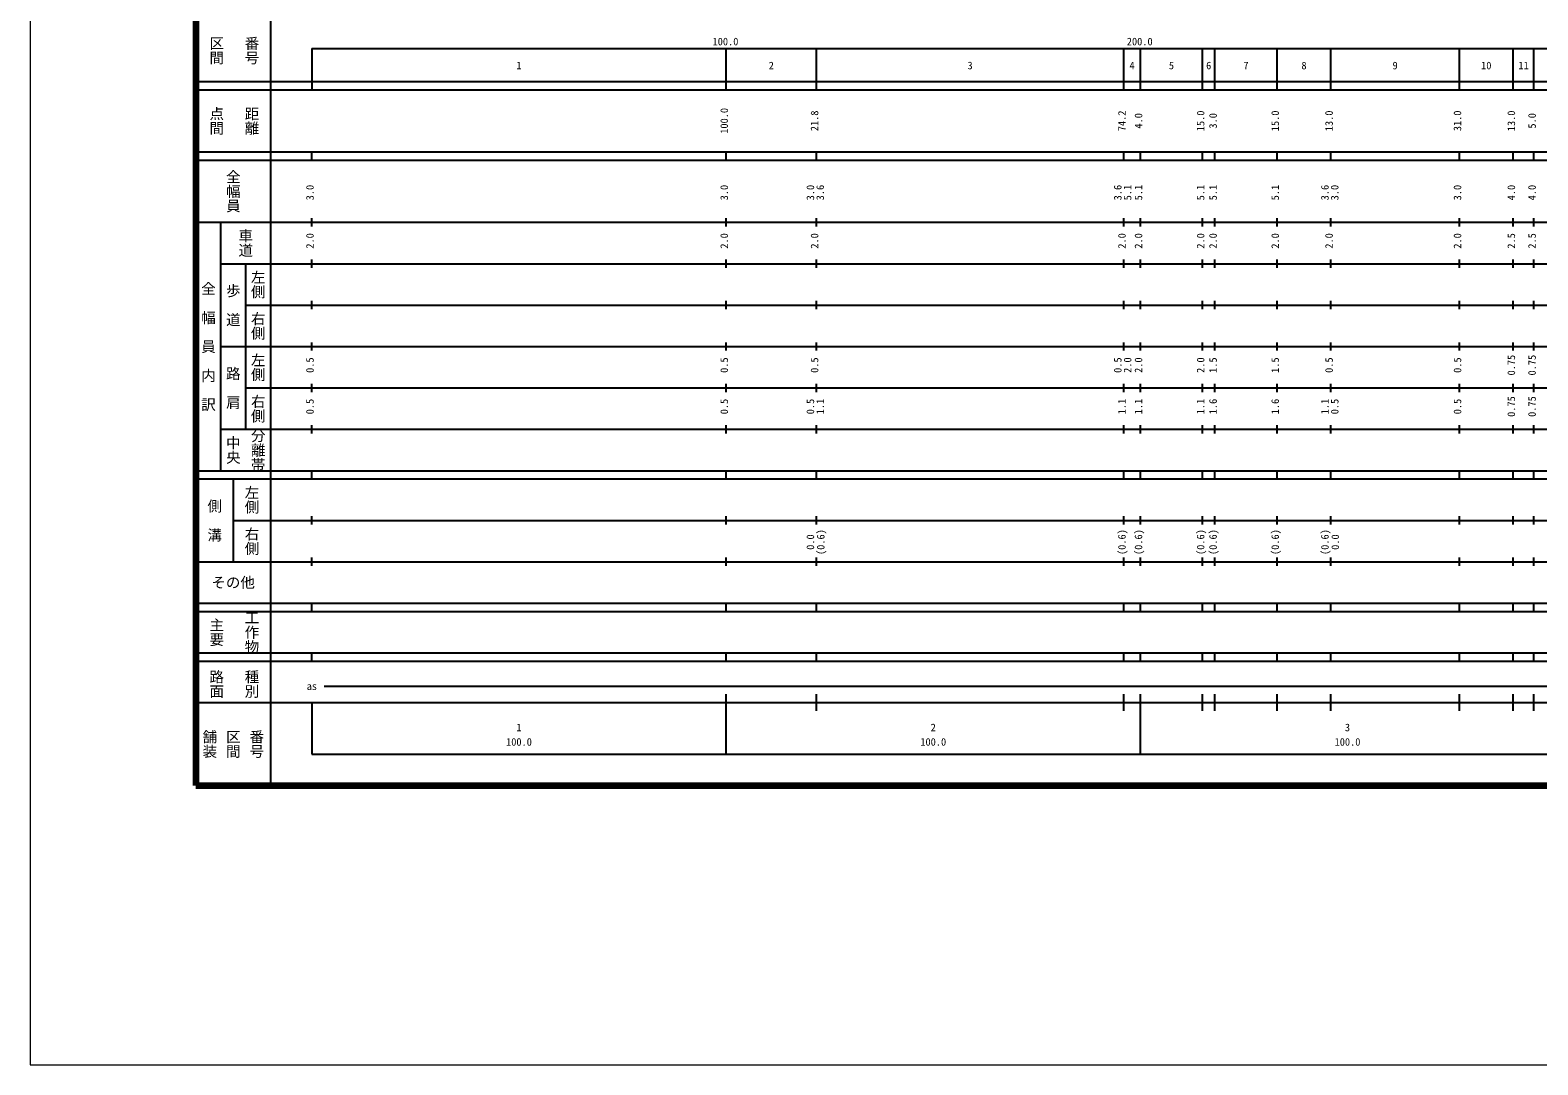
# Model space of a CAD drawing. Units: millimetres on the paper. Extents: x 0 to 700, y -48 to 448.
# Drawn here: x 0 to 363.9, y -47.5 to 202.4 of the extents above; entities that cross this region are included whole.
import ezdxf
from ezdxf.enums import TextEntityAlignment as Align

# ---------------------------------------------------------------- set-up
doc = ezdxf.new("R2010")
doc.units = ezdxf.units.MM
for name, color, linetype, lineweight in [('S-TTL', 2, 'Continuous', 50), ('S-TTL-BAND', 7, 'Continuous', 25), ('作業レイヤ1', 7, 'Continuous', 13)]:
    doc.layers.add(name, color=color, linetype=linetype, lineweight=lineweight)
doc.styles.add('@ＭＳ ゴシック', font='')
doc.styles.add('ＭＳ ゴシック', font='')
doc.styles.get('@ＭＳ ゴシック').set_extended_font_data('@MS Gothic')
doc.styles.get('ＭＳ ゴシック').set_extended_font_data('MS Gothic')

msp = doc.modelspace()

# ---------------------------------------------------------------- linework, layer by layer
at = {"layer": 'S-TTL', "lineweight": 140}
for p, q in [((40, 380), (40, 20)), ((40, 20), (680, 20))]:
    msp.add_line(p, q, dxfattribs=at)
at = {"layer": 'S-TTL-BAND'}
for p, q in [((58, 370), (58, 20)), ((68, 198), (579, 198)), ((68, 198), (68, 188)), ((168, 188), (168, 198)), ((189.8, 188), (189.8, 198)), ((264, 188), (264, 198)), ((268, 188), (268, 198)), ((283, 188), (283, 198)), ((286, 188), (286, 198)), ((301, 188), (301, 198)), ((314, 188), (314, 198)), ((345, 188), (345, 198)), ((358, 188), (358, 198)), ((363, 188), (363, 198)), ((40, 190), (579, 190)), ((40, 188), (579, 188)), ((40, 173), (579, 173)), ((68, 171), (68, 173)), ((168, 171), (168, 173)), ((189.8, 171), (189.8, 173)), ((264, 171), (264, 173)), ((268, 171), (268, 173)), ((283, 171), (283, 173)), ((286, 171), (286, 173)), ((301, 171), (301, 173)), ((314, 171), (314, 173)), ((345, 171), (345, 173)), ((358, 171), (358, 173)), ((363, 171), (363, 173)), ((40, 171), (579, 171)), ((68, 155), (68, 157)), ((168, 155), (168, 157)), ((189.8, 155), (189.8, 157)), ((264, 155), (264, 157)), ((268, 155), (268, 157)), ((283, 155), (283, 157)), ((286, 155), (286, 157)), ((301, 155), (301, 157)), ((314, 155), (314, 157)), ((345, 155), (345, 157)), ((358, 155), (358, 157)), ((363, 155), (363, 157)), ((40, 156), (579, 156)), ((46, 96), (46, 156)), ((46, 146), (579, 146)), ((52, 146), (52, 106)), ((68, 145), (68, 147)), ((168, 145), (168, 147)), ((189.8, 145), (189.8, 147)), ((264, 145), (264, 147)), ((268, 145), (268, 147)), ((283, 145), (283, 147)), ((286, 145), (286, 147)), ((301, 145), (301, 147)), ((314, 145), (314, 147)), ((345, 145), (345, 147)), ((358, 145), (358, 147)), ((363, 145), (363, 147)), ((52, 136), (579, 136)), ((68, 135), (68, 137)), ((168, 135), (168, 137)), ((189.8, 135), (189.8, 137)), ((264, 135), (264, 137)), ((268, 135), (268, 137)), ((283, 135), (283, 137)), ((286, 135), (286, 137)), ((301, 135), (301, 137)), ((314, 135), (314, 137)), ((345, 135), (345, 137)), ((358, 135), (358, 137)), ((363, 135), (363, 137)), ((46, 126), (579, 126)), ((68, 125), (68, 127)), ((168, 125), (168, 127)), ((189.8, 125), (189.8, 127)), ((264, 125), (264, 127)), ((268, 125), (268, 127)), ((283, 125), (283, 127)), ((286, 125), (286, 127)), ((301, 125), (301, 127)), ((314, 125), (314, 127)), ((345, 125), (345, 127)), ((358, 125), (358, 127)), ((363, 125), (363, 127)), ((68, 115), (68, 117)), ((168, 115), (168, 117)), ((189.8, 115), (189.8, 117)), ((264, 115), (264, 117)), ((268, 115), (268, 117)), ((283, 115), (283, 117)), ((286, 115), (286, 117)), ((301, 115), (301, 117)), ((314, 115), (314, 117)), ((345, 115), (345, 117)), ((358, 115), (358, 117)), ((363, 115), (363, 117)), ((52, 116), (579, 116)), ((46, 106), (579, 106)), ((68, 105), (68, 107)), ((168, 105), (168, 107)), ((189.8, 105), (189.8, 107)), ((264, 105), (264, 107)), ((268, 105), (268, 107)), ((283, 105), (283, 107)), ((286, 105), (286, 107)), ((301, 105), (301, 107)), ((314, 105), (314, 107)), ((345, 105), (345, 107)), ((358, 105), (358, 107)), ((363, 105), (363, 107)), ((40, 96), (579, 96)), ((68, 94), (68, 96)), ((168, 94), (168, 96)), ((189.8, 94), (189.8, 96)), ((264, 94), (264, 96)), ((268, 94), (268, 96)), ((283, 94), (283, 96)), ((286, 94), (286, 96)), ((301, 94), (301, 96)), ((314, 94), (314, 96)), ((345, 94), (345, 96)), ((358, 94), (358, 96)), ((363, 94), (363, 96)), ((40, 94), (579, 94)), ((49, 94), (49, 74)), ((49, 84), (579, 84)), ((68, 83), (68, 85)), ((168, 83), (168, 85)), ((189.8, 83), (189.8, 85)), ((264, 83), (264, 85)), ((268, 83), (268, 85)), ((283, 83), (283, 85)), ((286, 83), (286, 85)), ((301, 83), (301, 85)), ((314, 83), (314, 85)), ((345, 83), (345, 85)), ((358, 83), (358, 85)), ((363, 83), (363, 85)), ((40, 74), (579, 74)), ((68, 73), (68, 75)), ((168, 73), (168, 75)), ((189.8, 73), (189.8, 75)), ((264, 73), (264, 75)), ((268, 73), (268, 75)), ((283, 73), (283, 75)), ((286, 73), (286, 75)), ((301, 73), (301, 75)), ((314, 73), (314, 75)), ((345, 73), (345, 75)), ((358, 73), (358, 75)), ((363, 73), (363, 75)), ((40, 64), (579, 64)), ((40, 62), (579, 62)), ((68, 62), (68, 64)), ((168, 62), (168, 64)), ((189.8, 62), (189.8, 64)), ((264, 62), (264, 64)), ((268, 62), (268, 64)), ((283, 62), (283, 64)), ((286, 62), (286, 64)), ((301, 62), (301, 64)), ((314, 62), (314, 64)), ((345, 62), (345, 64)), ((358, 62), (358, 64)), ((363, 62), (363, 64)), ((40, 52), (579, 52)), ((68, 50), (68, 52)), ((168, 50), (168, 52)), ((189.8, 50), (189.8, 52)), ((264, 50), (264, 52)), ((268, 50), (268, 52)), ((283, 50), (283, 52)), ((286, 50), (286, 52)), ((301, 50), (301, 52)), ((314, 50), (314, 52)), ((345, 50), (345, 52)), ((358, 50), (358, 52)), ((363, 50), (363, 52)), ((40, 50), (579, 50)), ((71, 44), (430, 44)), ((168, 27.5), (168, 42)), ((189.8, 38), (189.8, 42)), ((264, 38), (264, 42)), ((268, 27.5), (268, 42)), ((283, 38), (283, 42)), ((286, 38), (286, 42)), ((301, 38), (301, 42)), ((314, 38), (314, 42)), ((345, 38), (345, 42)), ((358, 38), (358, 42)), ((363, 38), (363, 42)), ((40, 40), (579, 40)), ((68, 40), (68, 27.5)), ((68, 27.5), (579, 27.5))]:
    msp.add_line(p, q, dxfattribs=at)
at = {"layer": '作業レイヤ1'}
msp.add_lwpolyline([(0, -47.5), (700, -47.5), (700, 447.5), (0, 447.5)], close=True, dxfattribs=at)

# ---------------------------------------------------------------- texts
at = {"layer": 'S-TTL-BAND', "style": '@ＭＳ ゴシック'}
for s, p in [('区間', (45, 197.5)), ('番号', (53.5, 197.5)), ('点間', (45, 180.5)), ('距離', (53.5, 180.5)), ('全幅員', (49, 163.5)), ('車道', (52, 151)), ('左側', (55, 141)), ('全\u3000幅\u3000員\u3000内\u3000訳', (43, 126)), ('歩\u3000道', (49, 136)), ('右側', (55, 131)), ('左側', (55, 121)), ('路\u3000肩', (49, 116)), ('右側', (55, 111)), ('分離帯', (55, 101)), ('中央', (49, 101)), ('左側', (53.5, 89)), ('側\u3000溝', (44.5, 84)), ('右側', (53.5, 79)), ('主要', (45, 57)), ('工作物', (53.5, 57)), ('路面', (45, 44.5)), ('種別', (53.5, 44.5)), ('舗装', (43.333, 30)), ('区間', (49, 30)), ('番号', (54.667, 30))]:
    msp.add_text(s, height=2.566, rotation=270, dxfattribs=at).set_placement(p, align=Align.MIDDLE_CENTER)
at = {"layer": 'S-TTL-BAND', "style": 'ＭＳ ゴシック'}
for s, p in [('100.0', (167.844, 198.195)), ('200.0', (267.844, 198.195)), ('1', (118, 192.405)), ('2', (178.9, 192.405)), ('3', (226.9, 192.405)), ('4', (266, 192.405)), ('5', (275.5, 192.405)), ('6', (284.5, 192.405)), ('7', (293.5, 192.405)), ('8', (307.5, 192.405)), ('9', (329.5, 192.405)), ('10', (351.5, 192.405)), ('11', (360.5, 192.405)), ('as', (68, 42.5)), ('1', (118, 32.523)), ('2', (218, 32.523)), ('3', (318, 32.523)), ('100.0', (118, 29.033)), ('100.0', (218, 29.033)), ('100.0', (318, 29.033))]:
    msp.add_text(s, height=1.833, dxfattribs=at).set_placement(p, align=Align.BOTTOM_CENTER)
for s, p in [('100.0', (169, 180.5)), ('21.8', (190.8, 180.5)), ('74.2', (265, 180.5)), ('4.0', (269, 180.5)), ('15.0', (284, 180.5)), ('3.0', (287, 180.5)), ('15.0', (302, 180.5)), ('13.0', (315, 180.5)), ('31.0', (346, 180.5)), ('13.0', (359, 180.5)), ('5.0', (364, 180.5)), ('3.0', (69, 163.174)), ('3.0', (169, 163.174)), ('3.0', (189.8, 163.174)), ('3.6', (192.17, 163.174)), ('3.6', (264, 163.174)), ('5.1', (266.37, 163.174)), ('5.1', (269, 163.174)), ('5.1', (284, 163.174)), ('5.1', (287, 163.174)), ('5.1', (302, 163.174)), ('3.6', (314, 163.174)), ('3.0', (316.37, 163.174)), ('3.0', (346, 163.174)), ('4.0', (359, 163.174)), ('4.0', (364, 163.174)), ('2.0', (69, 151.5)), ('2.0', (169, 151.5)), ('2.0', (190.8, 151.5)), ('2.0', (265, 151.5)), ('2.0', (269, 151.5)), ('2.0', (284, 151.5)), ('2.0', (287, 151.5)), ('2.0', (302, 151.5)), ('2.0', (315, 151.5)), ('2.0', (346, 151.5)), ('2.5', (359, 151.5)), ('2.5', (364, 151.5)), ('0.75', (359, 121.5)), ('0.75', (364, 121.5)), ('0.5', (69, 121.5)), ('0.5', (169, 121.5)), ('0.5', (190.8, 121.5)), ('0.5', (264, 121.5)), ('2.0', (266.37, 121.5)), ('2.0', (269, 121.5)), ('2.0', (284, 121.5)), ('1.5', (287, 121.5)), ('1.5', (302, 121.5)), ('0.5', (315, 121.5)), ('0.5', (346, 121.5)), ('0.5', (69, 111.5)), ('0.5', (169, 111.5)), ('0.5', (189.8, 111.5)), ('1.1', (192.17, 111.5)), ('1.1', (265, 111.5)), ('1.1', (269, 111.5)), ('1.1', (284, 111.5)), ('1.6', (287, 111.5)), ('1.6', (302, 111.5)), ('1.1', (314, 111.5)), ('0.5', (316.37, 111.5)), ('0.5', (346, 111.5)), ('0.75', (359, 111.5)), ('0.75', (364, 111.5)), ('0.0', (189.8, 78.764)), ('(0.6)', (192.3, 78.764)), ('(0.6)', (265, 78.764)), ('(0.6)', (269, 78.764)), ('(0.6)', (284, 78.764)), ('(0.6)', (287, 78.764)), ('(0.6)', (302, 78.764)), ('(0.6)', (314, 78.764)), ('0.0', (316.5, 78.764))]:
    msp.add_text(s, height=1.833, rotation=90, dxfattribs=at).set_placement(p, align=Align.BOTTOM_CENTER)
msp.add_text('その他', height=2.566, dxfattribs=at).set_placement((49, 69), align=Align.MIDDLE_CENTER)

doc.saveas('drawing.dxf')
